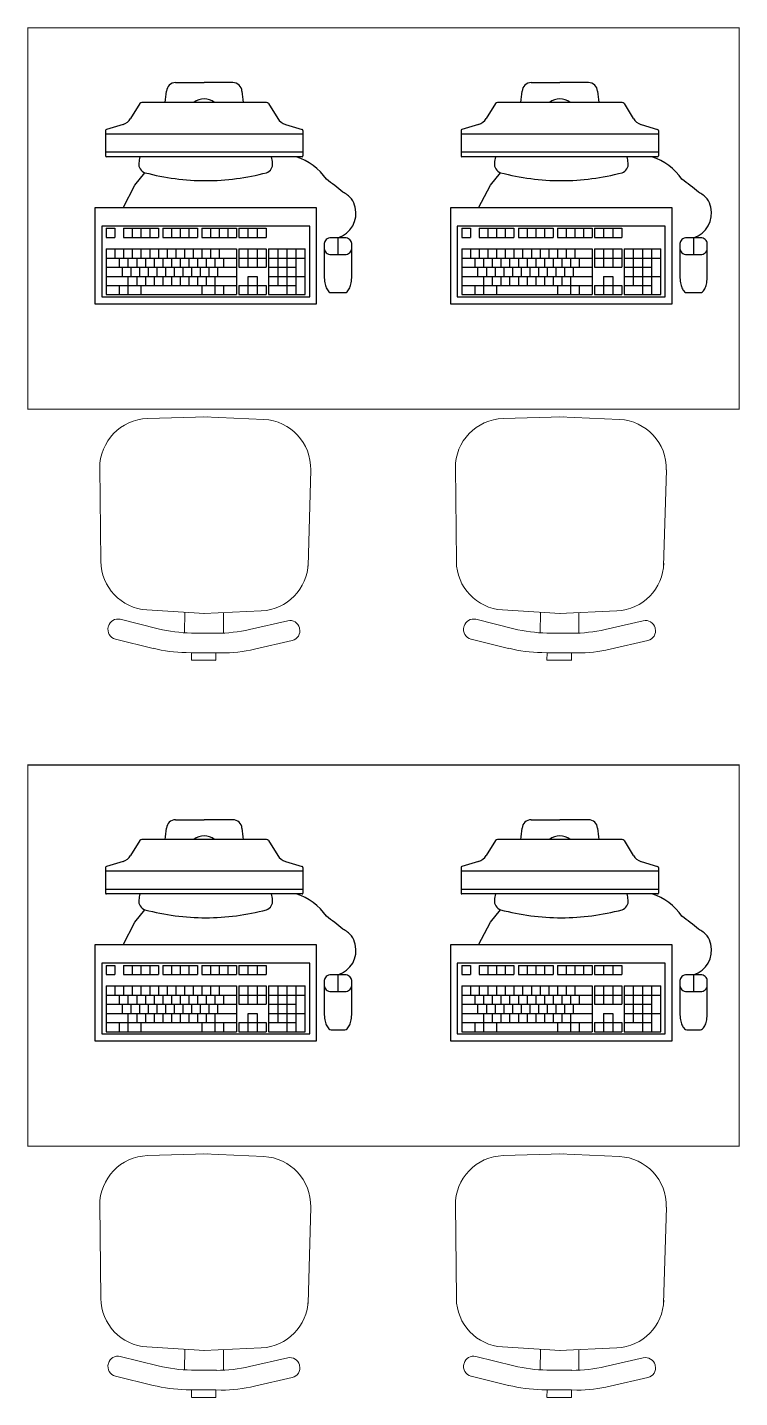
# Model space of a CAD drawing. Header units: millimetres. Extents: x -217756 to 263180, y 55413 to 130608.
# Drawn here: x 202460 to 203862, y 64961 to 67657 of the extents above; entities that cross this region are included whole.
import ezdxf

# ---------------------------------------------------------------- set-up
doc = ezdxf.new("R2010")
doc.units = ezdxf.units.MM
doc.layers.add('ТХ_мебель передв', color=250, linetype='Continuous', lineweight=13)

# ---------------------------------------------------------------- blocks, each defined once
blk = doc.blocks.new('A$C34cbd993')
at = {"extrusion": (0.000470829, 6.1078e-05, 1)}
for p, q in [((420985.2, -63052.7, 0), (421041.6, -63052.7, 0)), ((421097.9, -63052.7, -0.1), (421041.6, -63052.7, 0)), ((421685.2, -63052.7, 0), (421741.6, -63052.7, 0)), ((421797.9, -63052.7, -0.1), (421741.6, -63052.7, 0)), ((420915.1, -63093.9, 0), (420896.8, -63123.2, 0)), ((421164.2, -63091.7, -0.1), (420919, -63091.7, 0)), ((421168, -63093.9, -0.1), (421186.3, -63123.2, -0.1)), ((421615.1, -63093.9, 0), (421596.8, -63123.2, 0)), ((421864.2, -63091.7, -0.1), (421619, -63091.7, 0)), ((421868, -63093.9, -0.1), (421886.3, -63123.2, -0.1)), ((420847.2, -63146.6, 0.1), (420847.2, -63197, 0.1)), ((421236, -63153.8, -0.1), (420847.2, -63153.8, 0.1)), ((420881.8, -63134.8, 0.1), (420849, -63144.8, 0.1)), ((421201.4, -63134.8, -0.1), (421234.2, -63144.8, -0.1)), ((421236, -63146.6, -0.1), (421236, -63197, -0.1)), ((421547.2, -63146.6, 0.1), (421547.2, -63197, 0.1)), ((421936, -63153.8, -0.1), (421547.2, -63153.8, 0.1)), ((421581.8, -63134.8, 0.1), (421549, -63144.8, 0.1)), ((421901.4, -63134.8, -0.1), (421934.2, -63144.8, -0.1)), ((421936, -63146.6, -0.1), (421936, -63197, -0.1)), ((421236, -63189.8, -0.1), (420847.2, -63189.8, 0.1)), ((421234.2, -63198.8, -0.1), (420849, -63198.8, 0.1)), ((421936, -63189.8, -0.1), (421547.2, -63189.8, 0.1)), ((421934.2, -63198.8, -0.1), (421549, -63198.8, 0.1)), ((420848.8, -63339.3, 0.1), (420848.8, -63357.3, 0.1)), ((421548.8, -63339.3, 0.1), (421548.8, -63357.3, 0.1)), ((420848.8, -63379.8, 0.1), (421105.3, -63379.8, 0)), ((420848.8, -63379.8, 0.1), (420848.8, -63469.8, 0.1)), ((420848.8, -63397.8, 0.1), (421105.3, -63397.8, 0)), ((421109.8, -63379.8, 0), (421163.8, -63379.8, -0.1)), ((421109.8, -63397.8, 0), (421163.8, -63397.8, -0.1)), ((421168.3, -63379.8, -0.1), (421240.3, -63379.8, -0.1)), ((421168.3, -63397.8, -0.1), (421240.3, -63397.8, -0.1)), ((421240.3, -63469.8, -0.1), (421240.3, -63379.8, -0.1)), ((421548.8, -63379.8, 0.1), (421805.3, -63379.8, 0)), ((421548.8, -63379.8, 0.1), (421548.8, -63469.8, 0.1)), ((421548.8, -63397.8, 0.1), (421805.3, -63397.8, 0)), ((421809.8, -63379.8, 0), (421863.8, -63379.8, -0.1)), ((421809.8, -63397.8, 0), (421863.8, -63397.8, -0.1)), ((421868.3, -63379.8, -0.1), (421940.3, -63379.8, -0.1)), ((421868.3, -63397.8, -0.1), (421940.3, -63397.8, -0.1)), ((421940.3, -63469.8, -0.1), (421940.3, -63379.8, -0.1)), ((420848.8, -63415.8, 0.1), (421105.3, -63415.8, 0)), ((421109.8, -63415.8, 0), (421163.8, -63415.8, -0.1)), ((421168.3, -63415.8, -0.1), (421222.3, -63415.8, -0.1)), ((421548.8, -63415.8, 0.1), (421805.3, -63415.8, 0)), ((421809.8, -63415.8, 0), (421863.8, -63415.8, -0.1)), ((421868.3, -63415.8, -0.1), (421922.3, -63415.8, -0.1)), ((420848.8, -63433.8, 0.1), (421105.3, -63433.8, 0)), ((420848.8, -63451.8, 0.1), (421105.3, -63451.8, 0)), ((421109.8, -63451.8, 0), (421163.8, -63451.8, -0.1)), ((421127.8, -63433.8, 0), (421145.8, -63433.8, -0.1)), ((421168.3, -63433.8, -0.1), (421240.3, -63433.8, -0.1)), ((421168.3, -63451.8, -0.1), (421222.3, -63451.8, -0.1)), ((421548.8, -63433.8, 0.1), (421805.3, -63433.8, 0)), ((421548.8, -63451.8, 0.1), (421805.3, -63451.8, 0)), ((421809.8, -63451.8, 0), (421863.8, -63451.8, -0.1)), ((421827.8, -63433.8, 0), (421845.8, -63433.8, -0.1)), ((421868.3, -63433.8, -0.1), (421940.3, -63433.8, -0.1)), ((421868.3, -63451.8, -0.1), (421922.3, -63451.8, -0.1)), ((420848.8, -63469.8, 0.1), (421105.3, -63469.8, 0)), ((421109.8, -63469.8, 0), (421163.8, -63469.8, -0.1)), ((421168.3, -63469.8, -0.1), (421240.3, -63469.8, -0.1)), ((421548.8, -63469.8, 0.1), (421805.3, -63469.8, 0)), ((421809.8, -63469.8, 0), (421863.8, -63469.8, -0.1)), ((421868.3, -63469.8, -0.1), (421940.3, -63469.8, -0.1)), ((420985.2, -64502.7, 0), (421041.6, -64502.7, 0)), ((421097.9, -64502.7, -0.1), (421041.6, -64502.7, 0)), ((421685.2, -64502.7, 0), (421741.6, -64502.7, 0)), ((421797.9, -64502.7, -0.1), (421741.6, -64502.7, 0)), ((420915.1, -64543.9, 0), (420896.8, -64573.2, 0)), ((421164.2, -64541.7, -0.1), (420919, -64541.7, 0)), ((421168, -64543.9, -0.1), (421186.3, -64573.2, -0.1)), ((421615.1, -64543.9, 0), (421596.8, -64573.2, 0)), ((421864.2, -64541.7, -0.1), (421619, -64541.7, 0)), ((421868, -64543.9, -0.1), (421886.3, -64573.2, -0.1)), ((420847.2, -64596.6, 0.1), (420847.2, -64647, 0.1)), ((421236, -64603.8, -0.1), (420847.2, -64603.8, 0.1)), ((420881.8, -64584.8, 0.1), (420849, -64594.8, 0.1)), ((421201.4, -64584.8, -0.1), (421234.2, -64594.8, -0.1)), ((421236, -64596.6, -0.1), (421236, -64647, -0.1)), ((421547.2, -64596.6, 0.1), (421547.2, -64647, 0.1)), ((421936, -64603.8, -0.1), (421547.2, -64603.8, 0.1)), ((421581.8, -64584.8, 0.1), (421549, -64594.8, 0.1)), ((421901.4, -64584.8, -0.1), (421934.2, -64594.8, -0.1)), ((421936, -64596.6, -0.1), (421936, -64647, -0.1)), ((421236, -64639.8, -0.1), (420847.2, -64639.8, 0.1)), ((421234.2, -64648.8, -0.1), (420849, -64648.8, 0.1)), ((421936, -64639.8, -0.1), (421547.2, -64639.8, 0.1)), ((421934.2, -64648.8, -0.1), (421549, -64648.8, 0.1)), ((420848.8, -64789.3, 0.1), (420848.8, -64807.3, 0.1)), ((421548.8, -64789.3, 0.1), (421548.8, -64807.3, 0.1)), ((420848.8, -64829.8, 0.1), (421105.3, -64829.8, 0)), ((420848.8, -64829.8, 0.1), (420848.8, -64919.8, 0.1)), ((420848.8, -64847.8, 0.1), (421105.3, -64847.8, 0)), ((421109.8, -64829.8, 0), (421163.8, -64829.8, -0.1)), ((421109.8, -64847.8, 0), (421163.8, -64847.8, -0.1)), ((421168.3, -64829.8, -0.1), (421240.3, -64829.8, -0.1)), ((421168.3, -64847.8, -0.1), (421240.3, -64847.8, -0.1)), ((421240.3, -64919.8, -0.1), (421240.3, -64829.8, -0.1)), ((421548.8, -64829.8, 0.1), (421805.3, -64829.8, 0)), ((421548.8, -64829.8, 0.1), (421548.8, -64919.8, 0.1)), ((421548.8, -64847.8, 0.1), (421805.3, -64847.8, 0)), ((421809.8, -64829.8, 0), (421863.8, -64829.8, -0.1)), ((421809.8, -64847.8, 0), (421863.8, -64847.8, -0.1)), ((421868.3, -64829.8, -0.1), (421940.3, -64829.8, -0.1)), ((421868.3, -64847.8, -0.1), (421940.3, -64847.8, -0.1)), ((421940.3, -64919.8, -0.1), (421940.3, -64829.8, -0.1)), ((420848.8, -64865.8, 0.1), (421105.3, -64865.8, 0)), ((421109.8, -64865.8, 0), (421163.8, -64865.8, -0.1)), ((421168.3, -64865.8, -0.1), (421222.3, -64865.8, -0.1)), ((421548.8, -64865.8, 0.1), (421805.3, -64865.8, 0)), ((421809.8, -64865.8, 0), (421863.8, -64865.8, -0.1)), ((421868.3, -64865.8, -0.1), (421922.3, -64865.8, -0.1)), ((420848.8, -64883.8, 0.1), (421105.3, -64883.8, 0)), ((420848.8, -64901.8, 0.1), (421105.3, -64901.8, 0)), ((421109.8, -64901.8, 0), (421163.8, -64901.8, -0.1)), ((421127.8, -64883.8, 0), (421145.8, -64883.8, -0.1)), ((421168.3, -64883.8, -0.1), (421240.3, -64883.8, -0.1)), ((421168.3, -64901.8, -0.1), (421222.3, -64901.8, -0.1)), ((421548.8, -64883.8, 0.1), (421805.3, -64883.8, 0)), ((421548.8, -64901.8, 0.1), (421805.3, -64901.8, 0)), ((421809.8, -64901.8, 0), (421863.8, -64901.8, -0.1)), ((421827.8, -64883.8, 0), (421845.8, -64883.8, -0.1)), ((421868.3, -64883.8, -0.1), (421940.3, -64883.8, -0.1)), ((421868.3, -64901.8, -0.1), (421922.3, -64901.8, -0.1)), ((420848.8, -64919.8, 0.1), (421105.3, -64919.8, 0)), ((421109.8, -64919.8, 0), (421163.8, -64919.8, -0.1)), ((421168.3, -64919.8, -0.1), (421240.3, -64919.8, -0.1)), ((421548.8, -64919.8, 0.1), (421805.3, -64919.8, 0)), ((421809.8, -64919.8, 0), (421863.8, -64919.8, -0.1)), ((421868.3, -64919.8, -0.1), (421940.3, -64919.8, -0.1))]:
    blk.add_line(p, q, dxfattribs=at)
for points, elevation in [([(421304.9, -63357.9, 0.397637), (421338.8, -63297.9, 0.110351), (421331.5, -63281.3, 0.08312), (421314.4, -63267.9, 0.014729), (421282, -63242.8, 0.170175), (421222.8, -63198.8, -0.037673)], 194.4), ([(422004.9, -63357.9, 0.397637), (422038.8, -63297.9, 0.110351), (422031.5, -63281.3, 0.08312), (422014.4, -63267.9, 0.014729), (421982, -63242.8, 0.170175), (421922.8, -63198.8, -0.037673)], 194.7), ([(421277.9, -63379.4, 0.114539), (421278.9, -63383.6, 0.103755), (421281.8, -63387.4, 0.091433), (421286.1, -63389.9, 0.084292), (421291.4, -63390.8), (421318.4, -63390.8, 0.084292), (421323.6, -63389.9, 0.091433), (421327.9, -63387.4, 0.103755), (421330.9, -63383.6, 0.114539), (421331.9, -63379.4, 0.114539)], 194.3), ([(421977.9, -63379.4, 0.114539), (421978.9, -63383.6, 0.103755), (421981.8, -63387.4, 0.091433), (421986.1, -63389.9, 0.084292), (421991.4, -63390.8), (422018.4, -63390.8, 0.084292), (422023.6, -63389.9, 0.091433), (422027.9, -63387.4, 0.103755), (422030.9, -63383.6, 0.114539), (422031.9, -63379.4, 0.114539)], 194.7), ([(421304.9, -64807.9, 0.397637), (421338.8, -64747.9, 0.110351), (421331.5, -64731.3, 0.08312), (421314.4, -64717.9, 0.014729), (421282, -64692.8, 0.170175), (421222.8, -64648.8, -0.037673)], 194.3), ([(422004.9, -64807.9, 0.397637), (422038.8, -64747.9, 0.110351), (422031.5, -64731.3, 0.08312), (422014.4, -64717.9, 0.014729), (421982, -64692.8, 0.170175), (421922.8, -64648.8, -0.037673)], 194.6), ([(421277.9, -64829.4, 0.114539), (421278.9, -64833.6, 0.103755), (421281.8, -64837.4, 0.091433), (421286.1, -64839.9, 0.084292), (421291.4, -64840.8), (421318.4, -64840.8, 0.084292), (421323.6, -64839.9, 0.091433), (421327.9, -64837.4, 0.103755), (421330.9, -64833.6, 0.114539), (421331.9, -64829.4, 0.114539)], 194.3), ([(421977.9, -64829.4, 0.114539), (421978.9, -64833.6, 0.103755), (421981.8, -64837.4, 0.091433), (421986.1, -64839.9, 0.084292), (421991.4, -64840.8), (422018.4, -64840.8, 0.084292), (422023.6, -64839.9, 0.091433), (422027.9, -64837.4, 0.103755), (422030.9, -64833.6, 0.114539), (422031.9, -64829.4, 0.114539)], 194.6)]:
    blk.add_lwpolyline(points, format="xyb", dxfattribs=dict(at, elevation=elevation))
for points, elevation in [([(420881.8, -63298.8), (420905.3, -63254.3), (420924.9, -63229.9)], 194.4), ([(421581.8, -63298.8), (421605.3, -63254.3), (421624.9, -63229.9)], 194.7), ([(420848.7, -63339.3), (420865.8, -63339.3)], 194.4), ([(420865.8, -63339.3), (420865.8, -63357.3)], 194.4), ([(420882.9, -63339.3), (420951.3, -63339.3)], 194.4), ([(420882.9, -63339.3), (420882.9, -63357.3)], 194.4), ([(420900, -63339.3), (420900, -63357.3)], 194.4), ([(420917.1, -63339.3), (420917.1, -63357.3)], 194.4), ([(420934.2, -63339.3), (420934.2, -63357.3)], 194.4), ([(420951.3, -63339.3), (420951.3, -63357.3)], 194.4), ([(420959.9, -63339.3), (421028.3, -63339.3)], 194.4), ([(420959.9, -63339.3), (420959.9, -63357.3)], 194.4), ([(420977, -63339.3), (420977, -63357.3)], 194.4), ([(420994.1, -63339.3), (420994.1, -63357.3)], 194.4), ([(421011.2, -63339.3), (421011.2, -63357.3)], 194.4), ([(421028.3, -63339.3), (421028.3, -63357.3)], 194.4), ([(421036.8, -63339.3), (421105.2, -63339.3)], 194.4), ([(421036.8, -63339.3), (421036.8, -63357.3)], 194.4), ([(421053.9, -63339.3), (421053.9, -63357.3)], 194.4), ([(421071, -63339.3), (421071, -63357.3)], 194.4), ([(421088.1, -63339.3), (421088.1, -63357.3)], 194.4), ([(421105.2, -63339.3), (421105.2, -63357.3)], 194.4), ([(421109.7, -63339.3), (421163.7, -63339.3)], 194.4), ([(421109.7, -63339.3), (421109.7, -63357.3)], 194.4), ([(421127.7, -63339.3), (421127.7, -63357.3)], 194.4), ([(421145.7, -63339.3), (421145.7, -63357.3)], 194.4), ([(421163.7, -63339.3), (421163.7, -63357.3)], 194.4), ([(421163.7, -63339.3), (421163.7, -63357.3)], 194.4), ([(421548.7, -63339.3), (421565.8, -63339.3)], 194.7), ([(421565.8, -63339.3), (421565.8, -63357.3)], 194.7), ([(421582.9, -63339.3), (421651.3, -63339.3)], 194.7), ([(421582.9, -63339.3), (421582.9, -63357.3)], 194.7), ([(421600, -63339.3), (421600, -63357.3)], 194.7), ([(421617.1, -63339.3), (421617.1, -63357.3)], 194.7), ([(421634.2, -63339.3), (421634.2, -63357.3)], 194.7), ([(421651.3, -63339.3), (421651.3, -63357.3)], 194.7), ([(421659.9, -63339.3), (421728.3, -63339.3)], 194.7), ([(421659.9, -63339.3), (421659.9, -63357.3)], 194.7), ([(421677, -63339.3), (421677, -63357.3)], 194.7), ([(421694.1, -63339.3), (421694.1, -63357.3)], 194.7), ([(421711.2, -63339.3), (421711.2, -63357.3)], 194.7), ([(421728.3, -63339.3), (421728.3, -63357.3)], 194.7), ([(421736.8, -63339.3), (421805.2, -63339.3)], 194.7), ([(421736.8, -63339.3), (421736.8, -63357.3)], 194.7), ([(421753.9, -63339.3), (421753.9, -63357.3)], 194.7), ([(421771, -63339.3), (421771, -63357.3)], 194.7), ([(421788.1, -63339.3), (421788.1, -63357.3)], 194.7), ([(421805.2, -63339.3), (421805.2, -63357.3)], 194.7), ([(421809.7, -63339.3), (421863.7, -63339.3)], 194.7), ([(421809.7, -63339.3), (421809.7, -63357.3)], 194.7), ([(421827.7, -63339.3), (421827.7, -63357.3)], 194.7), ([(421845.7, -63339.3), (421845.7, -63357.3)], 194.7), ([(421863.7, -63339.3), (421863.7, -63357.3)], 194.7), ([(421863.7, -63339.3), (421863.7, -63357.3)], 194.7), ([(420848.7, -63357.3), (420865.8, -63357.3)], 194.4), ([(420882.9, -63357.3), (420951.3, -63357.3)], 194.4), ([(420959.9, -63357.3), (421028.3, -63357.3)], 194.4), ([(421036.8, -63357.3), (421105.2, -63357.3)], 194.4), ([(421109.7, -63357.3), (421163.7, -63357.3)], 194.4), ([(421304.9, -63357.9), (421304.9, -63390.8)], 194.3), ([(421548.7, -63357.3), (421565.8, -63357.3)], 194.7), ([(421582.9, -63357.3), (421651.3, -63357.3)], 194.7), ([(421659.9, -63357.3), (421728.3, -63357.3)], 194.7), ([(421736.8, -63357.3), (421805.2, -63357.3)], 194.7), ([(421809.7, -63357.3), (421863.7, -63357.3)], 194.7), ([(422004.9, -63357.9), (422004.9, -63390.8)], 194.7), ([(420865.8, -63379.8), (420865.8, -63397.8)], 194.4), ([(420874.4, -63397.8), (420874.4, -63415.8)], 194.4), ([(420882.9, -63379.8), (420882.9, -63397.8)], 194.4), ([(420891.5, -63397.8), (420891.5, -63415.8)], 194.4), ([(420900, -63379.8), (420900, -63397.8)], 194.4), ([(420908.6, -63397.8), (420908.6, -63415.8)], 194.4), ([(420917.1, -63379.8), (420917.1, -63397.8)], 194.4), ([(420925.7, -63397.8), (420925.7, -63415.8)], 194.4), ([(420934.2, -63379.8), (420934.2, -63397.8)], 194.4), ([(420942.8, -63397.8), (420942.8, -63415.8)], 194.4), ([(420951.3, -63379.8), (420951.3, -63397.8)], 194.4), ([(420959.9, -63397.8), (420959.9, -63415.8)], 194.4), ([(420968.4, -63379.8), (420968.4, -63397.8)], 194.4), ([(420977, -63397.8), (420977, -63415.8)], 194.4), ([(420985.5, -63379.8), (420985.5, -63397.8)], 194.4), ([(420994.1, -63397.8), (420994.1, -63415.8)], 194.4), ([(421002.6, -63379.8), (421002.6, -63397.8)], 194.4), ([(421011.2, -63397.8), (421011.2, -63415.8)], 194.4), ([(421019.7, -63379.8), (421019.7, -63397.8)], 194.4), ([(421028.3, -63397.8), (421028.3, -63415.8)], 194.4), ([(421036.8, -63379.8), (421036.8, -63397.8)], 194.4), ([(421045.4, -63397.8), (421045.4, -63415.8)], 194.4), ([(421053.9, -63379.8), (421053.9, -63397.8)], 194.4), ([(421062.5, -63397.8), (421062.5, -63415.8)], 194.4), ([(421071, -63379.8), (421071, -63397.8)], 194.4), ([(421079.6, -63397.8), (421079.6, -63415.8)], 194.4), ([(421105.2, -63379.8), (421105.2, -63469.8)], 194.4), ([(421109.7, -63379.8), (421109.7, -63415.8)], 194.4), ([(421127.7, -63379.8), (421127.7, -63415.8)], 194.4), ([(421145.7, -63379.8), (421145.7, -63415.8)], 194.4), ([(421163.7, -63379.8), (421163.7, -63415.8)], 194.4), ([(421168.2, -63379.8), (421168.2, -63469.8)], 194.4), ([(421186.2, -63379.8), (421186.2, -63451.8)], 194.4), ([(421204.2, -63379.8), (421204.2, -63469.8)], 194.4), ([(421222.2, -63379.8), (421222.2, -63469.8)], 194.4), ([(421565.8, -63379.8), (421565.8, -63397.8)], 194.7), ([(421574.4, -63397.8), (421574.4, -63415.8)], 194.7), ([(421582.9, -63379.8), (421582.9, -63397.8)], 194.7), ([(421591.5, -63397.8), (421591.5, -63415.8)], 194.7), ([(421600, -63379.8), (421600, -63397.8)], 194.7), ([(421608.6, -63397.8), (421608.6, -63415.8)], 194.7), ([(421617.1, -63379.8), (421617.1, -63397.8)], 194.7), ([(421625.7, -63397.8), (421625.7, -63415.8)], 194.7), ([(421634.2, -63379.8), (421634.2, -63397.8)], 194.7), ([(421642.8, -63397.8), (421642.8, -63415.8)], 194.7), ([(421651.3, -63379.8), (421651.3, -63397.8)], 194.7), ([(421659.9, -63397.8), (421659.9, -63415.8)], 194.7), ([(421668.4, -63379.8), (421668.4, -63397.8)], 194.7), ([(421677, -63397.8), (421677, -63415.8)], 194.7), ([(421685.5, -63379.8), (421685.5, -63397.8)], 194.7), ([(421694.1, -63397.8), (421694.1, -63415.8)], 194.7), ([(421702.6, -63379.8), (421702.6, -63397.8)], 194.7), ([(421711.2, -63397.8), (421711.2, -63415.8)], 194.7), ([(421719.7, -63379.8), (421719.7, -63397.8)], 194.7), ([(421728.3, -63397.8), (421728.3, -63415.8)], 194.7), ([(421736.8, -63379.8), (421736.8, -63397.8)], 194.7), ([(421745.4, -63397.8), (421745.4, -63415.8)], 194.7), ([(421753.9, -63379.8), (421753.9, -63397.8)], 194.7), ([(421762.5, -63397.8), (421762.5, -63415.8)], 194.7), ([(421771, -63379.8), (421771, -63397.8)], 194.7), ([(421779.6, -63397.8), (421779.6, -63415.8)], 194.7), ([(421805.2, -63379.8), (421805.2, -63469.8)], 194.7), ([(421809.7, -63379.8), (421809.7, -63415.8)], 194.7), ([(421827.7, -63379.8), (421827.7, -63415.8)], 194.7), ([(421845.7, -63379.8), (421845.7, -63415.8)], 194.7), ([(421863.7, -63379.8), (421863.7, -63415.8)], 194.7), ([(421868.2, -63379.8), (421868.2, -63469.8)], 194.7), ([(421886.2, -63379.8), (421886.2, -63451.8)], 194.7), ([(421904.2, -63379.8), (421904.2, -63469.8)], 194.7), ([(421922.2, -63379.8), (421922.2, -63469.8)], 194.7), ([(420879.8, -63415.8), (420879.8, -63433.8)], 194.4), ([(420896.9, -63415.8), (420896.9, -63433.8)], 194.4), ([(420914, -63415.8), (420914, -63433.8)], 194.4), ([(420931.1, -63415.8), (420931.1, -63433.8)], 194.4), ([(420948.2, -63415.8), (420948.2, -63433.8)], 194.4), ([(420965.3, -63415.8), (420965.3, -63433.8)], 194.4), ([(420982.4, -63415.8), (420982.4, -63433.8)], 194.4), ([(420999.5, -63415.8), (420999.5, -63433.8)], 194.4), ([(421016.6, -63415.8), (421016.6, -63433.8)], 194.4), ([(421033.7, -63415.8), (421033.7, -63433.8)], 194.4), ([(421050.8, -63415.8), (421050.8, -63433.8)], 194.4), ([(421067.9, -63415.8), (421067.9, -63433.8)], 194.4), ([(421579.8, -63415.8), (421579.8, -63433.8)], 194.7), ([(421596.9, -63415.8), (421596.9, -63433.8)], 194.7), ([(421614, -63415.8), (421614, -63433.8)], 194.7), ([(421631.1, -63415.8), (421631.1, -63433.8)], 194.7), ([(421648.2, -63415.8), (421648.2, -63433.8)], 194.7), ([(421665.3, -63415.8), (421665.3, -63433.8)], 194.7), ([(421682.4, -63415.8), (421682.4, -63433.8)], 194.7), ([(421699.5, -63415.8), (421699.5, -63433.8)], 194.7), ([(421716.6, -63415.8), (421716.6, -63433.8)], 194.7), ([(421733.7, -63415.8), (421733.7, -63433.8)], 194.7), ([(421750.8, -63415.8), (421750.8, -63433.8)], 194.7), ([(421767.9, -63415.8), (421767.9, -63433.8)], 194.7), ([(420874.4, -63451.8), (420874.4, -63469.8)], 194.4), ([(420891.5, -63433.8), (420891.5, -63451.8)], 194.4), ([(420891.5, -63451.8), (420891.5, -63469.8)], 194.4), ([(420908.6, -63433.8), (420908.6, -63451.8)], 194.4), ([(420917.1, -63451.8), (420917.1, -63469.8)], 194.4), ([(420925.7, -63433.8), (420925.7, -63451.8)], 194.4), ([(420942.8, -63433.8), (420942.8, -63451.8)], 194.4), ([(420959.9, -63433.8), (420959.9, -63451.8)], 194.4), ([(420977, -63433.8), (420977, -63451.8)], 194.4), ([(420994.1, -63433.8), (420994.1, -63451.8)], 194.4), ([(421011.2, -63433.8), (421011.2, -63451.8)], 194.4), ([(421028.3, -63433.8), (421028.3, -63451.8)], 194.4), ([(421036.8, -63451.8), (421036.8, -63469.8)], 194.4), ([(421045.4, -63433.8), (421045.4, -63451.8)], 194.4), ([(421062.5, -63433.8), (421062.5, -63451.8)], 194.4), ([(421062.5, -63451.8), (421062.5, -63469.8)], 194.4), ([(421079.6, -63451.8), (421079.6, -63469.8)], 194.4), ([(421109.7, -63451.8), (421109.7, -63469.8)], 194.4), ([(421127.7, -63433.8), (421127.7, -63469.8)], 194.4), ([(421145.7, -63433.8), (421145.7, -63469.8)], 194.4), ([(421163.7, -63451.8), (421163.7, -63469.8)], 194.4), ([(421574.4, -63451.8), (421574.4, -63469.8)], 194.7), ([(421591.5, -63433.8), (421591.5, -63451.8)], 194.7), ([(421591.5, -63451.8), (421591.5, -63469.8)], 194.7), ([(421608.6, -63433.8), (421608.6, -63451.8)], 194.7), ([(421617.1, -63451.8), (421617.1, -63469.8)], 194.7), ([(421625.7, -63433.8), (421625.7, -63451.8)], 194.7), ([(421642.8, -63433.8), (421642.8, -63451.8)], 194.7), ([(421659.9, -63433.8), (421659.9, -63451.8)], 194.7), ([(421677, -63433.8), (421677, -63451.8)], 194.7), ([(421694.1, -63433.8), (421694.1, -63451.8)], 194.7), ([(421711.2, -63433.8), (421711.2, -63451.8)], 194.7), ([(421728.3, -63433.8), (421728.3, -63451.8)], 194.7), ([(421736.8, -63451.8), (421736.8, -63469.8)], 194.7), ([(421745.4, -63433.8), (421745.4, -63451.8)], 194.7), ([(421762.5, -63433.8), (421762.5, -63451.8)], 194.7), ([(421762.5, -63451.8), (421762.5, -63469.8)], 194.7), ([(421779.6, -63451.8), (421779.6, -63469.8)], 194.7), ([(421809.7, -63451.8), (421809.7, -63469.8)], 194.7), ([(421827.7, -63433.8), (421827.7, -63469.8)], 194.7), ([(421845.7, -63433.8), (421845.7, -63469.8)], 194.7), ([(421863.7, -63451.8), (421863.7, -63469.8)], 194.7), ([(420881.8, -64748.8), (420905.3, -64704.3), (420924.9, -64679.9)], 194.3), ([(421581.8, -64748.8), (421605.3, -64704.3), (421624.9, -64679.9)], 194.6), ([(420848.7, -64789.3), (420865.8, -64789.3)], 194.3), ([(420865.8, -64789.3), (420865.8, -64807.3)], 194.3), ([(420882.9, -64789.3), (420951.3, -64789.3)], 194.3), ([(420882.9, -64789.3), (420882.9, -64807.3)], 194.3), ([(420900, -64789.3), (420900, -64807.3)], 194.3), ([(420917.1, -64789.3), (420917.1, -64807.3)], 194.3), ([(420934.2, -64789.3), (420934.2, -64807.3)], 194.3), ([(420951.3, -64789.3), (420951.3, -64807.3)], 194.3), ([(420959.9, -64789.3), (421028.3, -64789.3)], 194.3), ([(420959.9, -64789.3), (420959.9, -64807.3)], 194.3), ([(420977, -64789.3), (420977, -64807.3)], 194.3), ([(420994.1, -64789.3), (420994.1, -64807.3)], 194.3), ([(421011.2, -64789.3), (421011.2, -64807.3)], 194.3), ([(421028.3, -64789.3), (421028.3, -64807.3)], 194.3), ([(421036.8, -64789.3), (421105.2, -64789.3)], 194.3), ([(421036.8, -64789.3), (421036.8, -64807.3)], 194.3), ([(421053.9, -64789.3), (421053.9, -64807.3)], 194.3), ([(421071, -64789.3), (421071, -64807.3)], 194.3), ([(421088.1, -64789.3), (421088.1, -64807.3)], 194.3), ([(421105.2, -64789.3), (421105.2, -64807.3)], 194.3), ([(421109.7, -64789.3), (421163.7, -64789.3)], 194.3), ([(421109.7, -64789.3), (421109.7, -64807.3)], 194.3), ([(421127.7, -64789.3), (421127.7, -64807.3)], 194.3), ([(421145.7, -64789.3), (421145.7, -64807.3)], 194.3), ([(421163.7, -64789.3), (421163.7, -64807.3)], 194.3), ([(421163.7, -64789.3), (421163.7, -64807.3)], 194.3), ([(421548.7, -64789.3), (421565.8, -64789.3)], 194.6), ([(421565.8, -64789.3), (421565.8, -64807.3)], 194.6), ([(421582.9, -64789.3), (421651.3, -64789.3)], 194.6), ([(421582.9, -64789.3), (421582.9, -64807.3)], 194.6), ([(421600, -64789.3), (421600, -64807.3)], 194.6), ([(421617.1, -64789.3), (421617.1, -64807.3)], 194.6), ([(421634.2, -64789.3), (421634.2, -64807.3)], 194.6), ([(421651.3, -64789.3), (421651.3, -64807.3)], 194.6), ([(421659.9, -64789.3), (421728.3, -64789.3)], 194.6), ([(421659.9, -64789.3), (421659.9, -64807.3)], 194.6), ([(421677, -64789.3), (421677, -64807.3)], 194.6), ([(421694.1, -64789.3), (421694.1, -64807.3)], 194.6), ([(421711.2, -64789.3), (421711.2, -64807.3)], 194.6), ([(421728.3, -64789.3), (421728.3, -64807.3)], 194.6), ([(421736.8, -64789.3), (421805.2, -64789.3)], 194.6), ([(421736.8, -64789.3), (421736.8, -64807.3)], 194.6), ([(421753.9, -64789.3), (421753.9, -64807.3)], 194.6), ([(421771, -64789.3), (421771, -64807.3)], 194.6), ([(421788.1, -64789.3), (421788.1, -64807.3)], 194.6), ([(421805.2, -64789.3), (421805.2, -64807.3)], 194.6), ([(421809.7, -64789.3), (421863.7, -64789.3)], 194.6), ([(421809.7, -64789.3), (421809.7, -64807.3)], 194.6), ([(421827.7, -64789.3), (421827.7, -64807.3)], 194.6), ([(421845.7, -64789.3), (421845.7, -64807.3)], 194.6), ([(421863.7, -64789.3), (421863.7, -64807.3)], 194.6), ([(421863.7, -64789.3), (421863.7, -64807.3)], 194.6), ([(420848.7, -64807.3), (420865.8, -64807.3)], 194.3), ([(420882.9, -64807.3), (420951.3, -64807.3)], 194.3), ([(420959.9, -64807.3), (421028.3, -64807.3)], 194.3), ([(421036.8, -64807.3), (421105.2, -64807.3)], 194.3), ([(421109.7, -64807.3), (421163.7, -64807.3)], 194.3), ([(421304.9, -64807.9), (421304.9, -64840.8)], 194.3), ([(421548.7, -64807.3), (421565.8, -64807.3)], 194.6), ([(421582.9, -64807.3), (421651.3, -64807.3)], 194.6), ([(421659.9, -64807.3), (421728.3, -64807.3)], 194.6), ([(421736.8, -64807.3), (421805.2, -64807.3)], 194.6), ([(421809.7, -64807.3), (421863.7, -64807.3)], 194.6), ([(422004.9, -64807.9), (422004.9, -64840.8)], 194.6), ([(420865.8, -64829.8), (420865.8, -64847.8)], 194.3), ([(420874.4, -64847.8), (420874.4, -64865.8)], 194.3), ([(420882.9, -64829.8), (420882.9, -64847.8)], 194.3), ([(420891.5, -64847.8), (420891.5, -64865.8)], 194.3), ([(420900, -64829.8), (420900, -64847.8)], 194.3), ([(420908.6, -64847.8), (420908.6, -64865.8)], 194.3), ([(420917.1, -64829.8), (420917.1, -64847.8)], 194.3), ([(420925.7, -64847.8), (420925.7, -64865.8)], 194.3), ([(420934.2, -64829.8), (420934.2, -64847.8)], 194.3), ([(420942.8, -64847.8), (420942.8, -64865.8)], 194.3), ([(420951.3, -64829.8), (420951.3, -64847.8)], 194.3), ([(420959.9, -64847.8), (420959.9, -64865.8)], 194.3), ([(420968.4, -64829.8), (420968.4, -64847.8)], 194.3), ([(420977, -64847.8), (420977, -64865.8)], 194.3), ([(420985.5, -64829.8), (420985.5, -64847.8)], 194.3), ([(420994.1, -64847.8), (420994.1, -64865.8)], 194.3), ([(421002.6, -64829.8), (421002.6, -64847.8)], 194.3), ([(421011.2, -64847.8), (421011.2, -64865.8)], 194.3), ([(421019.7, -64829.8), (421019.7, -64847.8)], 194.3), ([(421028.3, -64847.8), (421028.3, -64865.8)], 194.3), ([(421036.8, -64829.8), (421036.8, -64847.8)], 194.3), ([(421045.4, -64847.8), (421045.4, -64865.8)], 194.3), ([(421053.9, -64829.8), (421053.9, -64847.8)], 194.3), ([(421062.5, -64847.8), (421062.5, -64865.8)], 194.3), ([(421071, -64829.8), (421071, -64847.8)], 194.3), ([(421079.6, -64847.8), (421079.6, -64865.8)], 194.3), ([(421105.2, -64829.8), (421105.2, -64919.8)], 194.3), ([(421109.7, -64829.8), (421109.7, -64865.8)], 194.3), ([(421127.7, -64829.8), (421127.7, -64865.8)], 194.3), ([(421145.7, -64829.8), (421145.7, -64865.8)], 194.3), ([(421163.7, -64829.8), (421163.7, -64865.8)], 194.3), ([(421168.2, -64829.8), (421168.2, -64919.8)], 194.3), ([(421186.2, -64829.8), (421186.2, -64901.8)], 194.3), ([(421204.2, -64829.8), (421204.2, -64919.8)], 194.3), ([(421222.2, -64829.8), (421222.2, -64919.8)], 194.3), ([(421565.8, -64829.8), (421565.8, -64847.8)], 194.6), ([(421574.4, -64847.8), (421574.4, -64865.8)], 194.6), ([(421582.9, -64829.8), (421582.9, -64847.8)], 194.6), ([(421591.5, -64847.8), (421591.5, -64865.8)], 194.6), ([(421600, -64829.8), (421600, -64847.8)], 194.6), ([(421608.6, -64847.8), (421608.6, -64865.8)], 194.6), ([(421617.1, -64829.8), (421617.1, -64847.8)], 194.6), ([(421625.7, -64847.8), (421625.7, -64865.8)], 194.6), ([(421634.2, -64829.8), (421634.2, -64847.8)], 194.6), ([(421642.8, -64847.8), (421642.8, -64865.8)], 194.6), ([(421651.3, -64829.8), (421651.3, -64847.8)], 194.6), ([(421659.9, -64847.8), (421659.9, -64865.8)], 194.6), ([(421668.4, -64829.8), (421668.4, -64847.8)], 194.6), ([(421677, -64847.8), (421677, -64865.8)], 194.6), ([(421685.5, -64829.8), (421685.5, -64847.8)], 194.6), ([(421694.1, -64847.8), (421694.1, -64865.8)], 194.6), ([(421702.6, -64829.8), (421702.6, -64847.8)], 194.6), ([(421711.2, -64847.8), (421711.2, -64865.8)], 194.6), ([(421719.7, -64829.8), (421719.7, -64847.8)], 194.6), ([(421728.3, -64847.8), (421728.3, -64865.8)], 194.6), ([(421736.8, -64829.8), (421736.8, -64847.8)], 194.6), ([(421745.4, -64847.8), (421745.4, -64865.8)], 194.6), ([(421753.9, -64829.8), (421753.9, -64847.8)], 194.6), ([(421762.5, -64847.8), (421762.5, -64865.8)], 194.6), ([(421771, -64829.8), (421771, -64847.8)], 194.6), ([(421779.6, -64847.8), (421779.6, -64865.8)], 194.6), ([(421805.2, -64829.8), (421805.2, -64919.8)], 194.6), ([(421809.7, -64829.8), (421809.7, -64865.8)], 194.6), ([(421827.7, -64829.8), (421827.7, -64865.8)], 194.6), ([(421845.7, -64829.8), (421845.7, -64865.8)], 194.6), ([(421863.7, -64829.8), (421863.7, -64865.8)], 194.6), ([(421868.2, -64829.8), (421868.2, -64919.8)], 194.6), ([(421886.2, -64829.8), (421886.2, -64901.8)], 194.6), ([(421904.2, -64829.8), (421904.2, -64919.8)], 194.6), ([(421922.2, -64829.8), (421922.2, -64919.8)], 194.6), ([(420879.8, -64865.8), (420879.8, -64883.8)], 194.3), ([(420896.9, -64865.8), (420896.9, -64883.8)], 194.3), ([(420914, -64865.8), (420914, -64883.8)], 194.3), ([(420931.1, -64865.8), (420931.1, -64883.8)], 194.3), ([(420948.2, -64865.8), (420948.2, -64883.8)], 194.3), ([(420965.3, -64865.8), (420965.3, -64883.8)], 194.3), ([(420982.4, -64865.8), (420982.4, -64883.8)], 194.3), ([(420999.5, -64865.8), (420999.5, -64883.8)], 194.3), ([(421016.6, -64865.8), (421016.6, -64883.8)], 194.3), ([(421033.7, -64865.8), (421033.7, -64883.8)], 194.3), ([(421050.8, -64865.8), (421050.8, -64883.8)], 194.3), ([(421067.9, -64865.8), (421067.9, -64883.8)], 194.3), ([(421579.8, -64865.8), (421579.8, -64883.8)], 194.6), ([(421596.9, -64865.8), (421596.9, -64883.8)], 194.6), ([(421614, -64865.8), (421614, -64883.8)], 194.6), ([(421631.1, -64865.8), (421631.1, -64883.8)], 194.6), ([(421648.2, -64865.8), (421648.2, -64883.8)], 194.6), ([(421665.3, -64865.8), (421665.3, -64883.8)], 194.6), ([(421682.4, -64865.8), (421682.4, -64883.8)], 194.6), ([(421699.5, -64865.8), (421699.5, -64883.8)], 194.6), ([(421716.6, -64865.8), (421716.6, -64883.8)], 194.6), ([(421733.7, -64865.8), (421733.7, -64883.8)], 194.6), ([(421750.8, -64865.8), (421750.8, -64883.8)], 194.6), ([(421767.9, -64865.8), (421767.9, -64883.8)], 194.6), ([(420874.4, -64901.8), (420874.4, -64919.8)], 194.3), ([(420891.5, -64883.8), (420891.5, -64901.8)], 194.3), ([(420891.5, -64901.8), (420891.5, -64919.8)], 194.3), ([(420908.6, -64883.8), (420908.6, -64901.8)], 194.3), ([(420917.1, -64901.8), (420917.1, -64919.8)], 194.3), ([(420925.7, -64883.8), (420925.7, -64901.8)], 194.3), ([(420942.8, -64883.8), (420942.8, -64901.8)], 194.3), ([(420959.9, -64883.8), (420959.9, -64901.8)], 194.3), ([(420977, -64883.8), (420977, -64901.8)], 194.3), ([(420994.1, -64883.8), (420994.1, -64901.8)], 194.3), ([(421011.2, -64883.8), (421011.2, -64901.8)], 194.3), ([(421028.3, -64883.8), (421028.3, -64901.8)], 194.3), ([(421036.8, -64901.8), (421036.8, -64919.8)], 194.3), ([(421045.4, -64883.8), (421045.4, -64901.8)], 194.3), ([(421062.5, -64883.8), (421062.5, -64901.8)], 194.3), ([(421062.5, -64901.8), (421062.5, -64919.8)], 194.3), ([(421079.6, -64901.8), (421079.6, -64919.8)], 194.3), ([(421109.7, -64901.8), (421109.7, -64919.8)], 194.3), ([(421127.7, -64883.8), (421127.7, -64919.8)], 194.3), ([(421145.7, -64883.8), (421145.7, -64919.8)], 194.3), ([(421163.7, -64901.8), (421163.7, -64919.8)], 194.3), ([(421574.4, -64901.8), (421574.4, -64919.8)], 194.6), ([(421591.5, -64883.8), (421591.5, -64901.8)], 194.6), ([(421591.5, -64901.8), (421591.5, -64919.8)], 194.6), ([(421608.6, -64883.8), (421608.6, -64901.8)], 194.6), ([(421617.1, -64901.8), (421617.1, -64919.8)], 194.6), ([(421625.7, -64883.8), (421625.7, -64901.8)], 194.6), ([(421642.8, -64883.8), (421642.8, -64901.8)], 194.6), ([(421659.9, -64883.8), (421659.9, -64901.8)], 194.6), ([(421677, -64883.8), (421677, -64901.8)], 194.6), ([(421694.1, -64883.8), (421694.1, -64901.8)], 194.6), ([(421711.2, -64883.8), (421711.2, -64901.8)], 194.6), ([(421728.3, -64883.8), (421728.3, -64901.8)], 194.6), ([(421736.8, -64901.8), (421736.8, -64919.8)], 194.6), ([(421745.4, -64883.8), (421745.4, -64901.8)], 194.6), ([(421762.5, -64883.8), (421762.5, -64901.8)], 194.6), ([(421762.5, -64901.8), (421762.5, -64919.8)], 194.6), ([(421779.6, -64901.8), (421779.6, -64919.8)], 194.6), ([(421809.7, -64901.8), (421809.7, -64919.8)], 194.6), ([(421827.7, -64883.8), (421827.7, -64919.8)], 194.6), ([(421845.7, -64883.8), (421845.7, -64919.8)], 194.6), ([(421863.7, -64901.8), (421863.7, -64919.8)], 194.6)]:
    blk.add_lwpolyline(points, dxfattribs=dict(at, elevation=elevation))
for points, elevation in [([(420826.2, -63487.8), (421262.7, -63487.8), (421262.7, -63298.8), (420826.2, -63298.8)], 194.4), ([(421526.2, -63487.8), (421962.7, -63487.8), (421962.7, -63298.8), (421526.2, -63298.8)], 194.7), ([(420839.7, -63474.3), (421249.2, -63474.3), (421249.2, -63334.8), (420839.7, -63334.8)], 194.4), ([(421539.7, -63474.3), (421949.2, -63474.3), (421949.2, -63334.8), (421539.7, -63334.8)], 194.7), ([(420826.2, -64937.8), (421262.7, -64937.8), (421262.7, -64748.8), (420826.2, -64748.8)], 194.3), ([(421526.2, -64937.8), (421962.7, -64937.8), (421962.7, -64748.8), (421526.2, -64748.8)], 194.6), ([(420839.7, -64924.3), (421249.2, -64924.3), (421249.2, -64784.8), (420839.7, -64784.8)], 194.3), ([(421539.7, -64924.3), (421949.2, -64924.3), (421949.2, -64784.8), (421539.7, -64784.8)], 194.6)]:
    blk.add_lwpolyline(points, close=True, dxfattribs=dict(at, elevation=elevation))
for points, elevation in [([(421291.4, -63465.9), (421318.4, -63465.9, 0.19919), (421322.7, -63464.1, 0.098412), (421327.9, -63456.4, 0.055653), (421330.7, -63446.6, 0.042416), (421331.9, -63433.3), (421331.9, -63369.3, 0.114539), (421330.9, -63365.1, 0.103755), (421327.9, -63361.3, 0.091433), (421323.6, -63358.8, 0.084292), (421318.4, -63357.9), (421291.4, -63357.9, 0.084292), (421286.1, -63358.8, 0.091433), (421281.8, -63361.3, 0.103755), (421278.9, -63365.1, 0.114539), (421277.9, -63369.3), (421277.9, -63433.3, 0.042416), (421279, -63446.6, 0.055653), (421281.8, -63456.4, 0.098412), (421287, -63464.1, 0.19919)], 194.3), ([(421991.4, -63465.9), (422018.4, -63465.9, 0.19919), (422022.7, -63464.1, 0.098412), (422027.9, -63456.4, 0.055653), (422030.7, -63446.6, 0.042416), (422031.9, -63433.3), (422031.9, -63369.3, 0.114539), (422030.9, -63365.1, 0.103755), (422027.9, -63361.3, 0.091433), (422023.6, -63358.8, 0.084292), (422018.4, -63357.9), (421991.4, -63357.9, 0.084292), (421986.1, -63358.8, 0.091433), (421981.8, -63361.3, 0.103755), (421978.9, -63365.1, 0.114539), (421977.9, -63369.3), (421977.9, -63433.3, 0.042416), (421979, -63446.6, 0.055653), (421981.8, -63456.4, 0.098412), (421987, -63464.1, 0.19919)], 194.7), ([(421291.4, -64915.9), (421318.4, -64915.9, 0.19919), (421322.7, -64914.1, 0.098412), (421327.9, -64906.4, 0.055653), (421330.7, -64896.6, 0.042416), (421331.9, -64883.3), (421331.9, -64819.3, 0.114539), (421330.9, -64815.1, 0.103755), (421327.9, -64811.3, 0.091433), (421323.6, -64808.8, 0.084292), (421318.4, -64807.9), (421291.4, -64807.9, 0.084292), (421286.1, -64808.8, 0.091433), (421281.8, -64811.3, 0.103755), (421278.9, -64815.1, 0.114539), (421277.9, -64819.3), (421277.9, -64883.3, 0.042416), (421279, -64896.6, 0.055653), (421281.8, -64906.4, 0.098412), (421287, -64914.1, 0.19919)], 194.3), ([(421991.4, -64915.9), (422018.4, -64915.9, 0.19919), (422022.7, -64914.1, 0.098412), (422027.9, -64906.4, 0.055653), (422030.7, -64896.6, 0.042416), (422031.9, -64883.3), (422031.9, -64819.3, 0.114539), (422030.9, -64815.1, 0.103755), (422027.9, -64811.3, 0.091433), (422023.6, -64808.8, 0.084292), (422018.4, -64807.9), (421991.4, -64807.9, 0.084292), (421986.1, -64808.8, 0.091433), (421981.8, -64811.3, 0.103755), (421978.9, -64815.1, 0.114539), (421977.9, -64819.3), (421977.9, -64883.3, 0.042416), (421979, -64896.6, 0.055653), (421981.8, -64906.4, 0.098412), (421987, -64914.1, 0.19919)], 194.6)]:
    blk.add_lwpolyline(points, format="xyb", close=True, dxfattribs=dict(at, elevation=elevation))
for centre, radius, start, end in [((420711.4, -63053.4, 194.4), 256.3, 351.4005, 356.3696), ((420985.2, -63070.8, 194.4), 18, 90, 176.3696), ((421097.9, -63070.8, 194.4), 18, 3.6304, 90), ((421371.7, -63053.4, 194.4), 256.3, 183.6304, 188.5995), ((421411.4, -63053.4, 194.7), 256.3, 351.4005, 356.3696), ((421685.2, -63070.8, 194.7), 18, 90, 176.3696), ((421797.9, -63070.8, 194.7), 18, 3.6304, 90), ((422071.7, -63053.4, 194.7), 256.3, 183.6304, 188.5995), ((420918.9, -63096.2, 194.4), 4.5, 90, 149.521), ((421041.5, -63118.5, 194.4), 33.8, 52.618, 127.382), ((421164.1, -63096.2, 194.4), 4.5, 30.479, 90), ((421618.9, -63096.2, 194.7), 4.5, 90, 149.521), ((421741.5, -63118.5, 194.7), 33.8, 52.618, 127.382), ((421864.1, -63096.2, 194.7), 4.5, 30.479, 90), ((420873.8, -63109, 194.4), 27, 287.0054, 328.0324), ((421209.2, -63109, 194.4), 27, 211.9676, 252.9946), ((421573.8, -63109, 194.7), 27, 287.0054, 328.0324), ((421909.2, -63109, 194.7), 27, 211.9676, 252.9946), ((420848.9, -63146.6, 194.4), 1.8, 90, 180), ((421234.1, -63146.6, 194.4), 1.8, 0, 90), ((421548.9, -63146.6, 194.7), 1.8, 90, 180), ((421934.1, -63146.6, 194.7), 1.8, 0, 90), ((420848.9, -63197, 194.4), 1.8, 180, 270), ((421075.8, -63231.1, 194.4), 164.3, 168.6563, 172.824), ((421013.1, -63231.1, 194.4), 164.3, 7.176, 11.3437), ((421234.1, -63197, 194.4), 1.8, 270, 0), ((421548.9, -63197, 194.7), 1.8, 180, 270), ((421775.8, -63231.1, 194.7), 164.3, 168.6563, 172.824), ((421713.1, -63231.1, 194.7), 164.3, 7.176, 11.3437), ((421934.1, -63197, 194.7), 1.8, 270, 0), ((420930.7, -63212.9, 194.4), 18, 172.824, 251.1967), ((421046.4, -62768.2, 194.4), 477.4, 255.2557, 269.77), ((421042.6, -62768.2, 194.4), 477.4, 270.23, 284.7443), ((421158.3, -63212.9, 194.4), 18, 288.8033, 7.176), ((421630.7, -63212.9, 194.7), 18, 172.824, 251.1967), ((421746.4, -62768.2, 194.7), 477.4, 255.2557, 269.77), ((421742.6, -62768.2, 194.7), 477.4, 270.23, 284.7443), ((421858.3, -63212.9, 194.7), 18, 288.8033, 7.176), ((420985.2, -64520.8, 194.3), 18, 90, 176.3696), ((421097.9, -64520.8, 194.3), 18, 3.6304, 90), ((421685.2, -64520.8, 194.6), 18, 90, 176.3696), ((421797.9, -64520.8, 194.6), 18, 3.6304, 90), ((420711.4, -64503.4, 194.3), 256.3, 351.4005, 356.3696), ((421371.7, -64503.4, 194.3), 256.3, 183.6304, 188.5995), ((421411.4, -64503.4, 194.6), 256.3, 351.4005, 356.3696), ((422071.7, -64503.4, 194.6), 256.3, 183.6304, 188.5995), ((420918.9, -64546.2, 194.3), 4.5, 90, 149.521), ((421041.5, -64568.5, 194.3), 33.8, 52.618, 127.382), ((421164.1, -64546.2, 194.3), 4.5, 30.479, 90), ((421618.9, -64546.2, 194.6), 4.5, 90, 149.521), ((421741.5, -64568.5, 194.6), 33.8, 52.618, 127.382), ((421864.1, -64546.2, 194.6), 4.5, 30.479, 90), ((420873.8, -64559, 194.3), 27, 287.0054, 328.0324), ((421209.2, -64559, 194.3), 27, 211.9676, 252.9946), ((421573.8, -64559, 194.6), 27, 287.0054, 328.0324), ((421909.2, -64559, 194.6), 27, 211.9676, 252.9946), ((420848.9, -64596.6, 194.3), 1.8, 90, 180), ((421234.1, -64596.6, 194.3), 1.8, 0, 90), ((421548.9, -64596.6, 194.6), 1.8, 90, 180), ((421934.1, -64596.6, 194.6), 1.8, 0, 90), ((420848.9, -64647, 194.3), 1.8, 180, 270), ((420930.7, -64662.9, 194.3), 18, 172.824, 251.1967), ((421075.8, -64681.1, 194.3), 164.3, 168.6563, 172.824), ((421158.3, -64662.9, 194.3), 18, 288.8033, 7.176), ((421013.1, -64681.1, 194.3), 164.3, 7.176, 11.3437), ((421234.1, -64647, 194.3), 1.8, 270, 0), ((421548.9, -64647, 194.6), 1.8, 180, 270), ((421630.7, -64662.9, 194.6), 18, 172.824, 251.1967), ((421775.8, -64681.1, 194.6), 164.3, 168.6563, 172.824), ((421858.3, -64662.9, 194.6), 18, 288.8033, 7.176), ((421713.1, -64681.1, 194.6), 164.3, 7.176, 11.3437), ((421934.1, -64647, 194.6), 1.8, 270, 0), ((421046.4, -64218.2, 194.3), 477.4, 255.2557, 269.77), ((421042.6, -64218.2, 194.3), 477.4, 270.23, 284.7443), ((421746.4, -64218.2, 194.6), 477.4, 255.2557, 269.77), ((421742.6, -64218.2, 194.6), 477.4, 270.23, 284.7443)]:
    blk.add_arc(centre, radius, start, end, dxfattribs=at)
blk = doc.blocks.new('У195')
at = {"layer": 'ТХ_мебель передв', "const_width": 2}
blk.add_lwpolyline([(168258.6, 78382.2), (169008.6, 78382.2), (169008.6, 76982.2), (168258.6, 76982.2)], close=True, dxfattribs=at)
blk = doc.blocks.new('A$C7dedbebe')
at = {"layer": 'ТХ_мебель передв', "rotation": 90}
for p in [(73007.2, -166168.7), (73007.2, -167618.7)]:
    blk.add_blockref('У195', p, dxfattribs=at)
blk = doc.blocks.new('стуо без подлокот')
at = {"extrusion": (-5.44802e-05, 0.000471638, 1)}
for p, q in [((-8473.8, 20784.8, -0.1), (-8288.3, 20786.7, -0.1)), ((-8645, 20681.8, -0.1), (-8626.7, 20755.9, -0.1)), ((-8602.9, 20770, -0.1), (-8601.7, 20769.7, -0.1)), ((-8587.9, 20746.3, -0.1), (-8606.4, 20671.5, 0)), ((-8576.6, 20580.7, 0), (-8569.4, 20694.1, -0.1)), ((-8192.9, 20692.7, 0), (-8189.5, 20574.6, 0)), ((-8668.2, 20606.4, 0), (-8668.9, 20558, 0)), ((-8668.6, 20558, 0), (-8668.5, 20606.4, 0)), ((-8653.6, 20606.2, 0), (-8668.2, 20606.4, 0)), ((-8654, 20582, 0), (-8653.5, 20616.7, 0)), ((-8654, 20582, 0), (-8653.6, 20606.2, 0)), ((-8614.9, 20606.4, 0), (-8615.3, 20581.4, 0)), ((-8614.4, 20620.1, 0), (-8574.1, 20619.4, 0)), ((-8654, 20582.2, 0), (-8654.1, 20547.5, 0)), ((-8654, 20582.2, 0), (-8654, 20558, 0)), ((-8615.3, 20557.2, 0), (-8615.3, 20582.2, 0)), ((-8576.6, 20582.1), (-8571.3, 20468.7, 0.1)), ((-8194.8, 20463.8, 0.1), (-8189.4, 20581.9, 0)), ((-8654, 20558, 0), (-8668.6, 20558, 0)), ((-8615, 20543.4, 0), (-8574.8, 20543.4, 0)), ((-8590.7, 20416.8, 0.1), (-8607.9, 20491.9, 0)), ((-8646.7, 20482.2, 0), (-8629.5, 20407.8, 0.1)), ((-8606, 20393.3, 0.1), (-8604.8, 20393.6, 0.1)), ((-8483.6, 20376.8, 0.1), (-8294.1, 20371.3, 0.1))]:
    blk.add_line(p, q, dxfattribs=at)
at = {"extrusion": (5.44802e-05, -0.000471638, -1)}
for centre, major_axis, start_param, end_param in [((-8472.8, 20688, 0), (63.4, 73.1, 0), 4.061153, 5.558057), ((-8289.7, 20689.9, 0), (63.4, 73.1, 0), -0.725128, 0.826554), ((-8607.9, 20751.3, -0.1), (12.7, 14.6, 0), 4.240369, 5.829345), ((-8606.7, 20751, -0.1), (12.7, 14.6, 0), -0.45384, 1.098777), ((-8363.1, 20612, 0), (-219.3, 190.3, -0.1), 5.584367, 5.811166), ((-8324.6, 20601.7, 0), (190.3, 219.3, -0.1), 4.01357, 4.240369)]:
    blk.add_ellipse(centre, major_axis=major_axis, ratio=1, start_param=start_param, end_param=end_param, dxfattribs=at)
at = {"extrusion": (-5.44802e-05, 0.000471638, 1)}
for centre, major_axis, start_param, end_param in [((-8363.7, 20547.3, 0), (-222.5, -186.7, 0.1), 5.584367, 5.811166), ((-8324.9, 20557, 0), (186.7, -222.5, 0.1), 4.01357, 4.240369), ((-8474.6, 20473.2, 0.1), (62.2, -74.2, 0), 4.061153, 5.558057), ((-8291.5, 20468.3, 0.1), (62.2, -74.2, 0), -0.725128, 0.826554), ((-8610.7, 20412.1, 0.1), (12.4, -14.8, 0), 4.240369, 5.829345), ((-8609.5, 20412.4, 0.1), (12.4, -14.8, 0), -0.45384, 1.098777)]:
    blk.add_ellipse(centre, major_axis=major_axis, ratio=1, start_param=start_param, end_param=end_param, dxfattribs=at)
blk = doc.blocks.new('A$Ca0af79b2')
at = {"layer": 'ТХ_мебель передв', "rotation": 90}
for p in [(15553.2, 10264.4, 0), (16253.2, 10264.4, 0), (15553.2, 8814.4, 0), (16253.2, 8814.4, 0)]:
    blk.add_blockref('стуо без подлокот', p, dxfattribs=at)

msp = doc.modelspace()

# ---------------------------------------------------------------- block references
for name, p in [('A$C34cbd993', (-218233.9, 130600.7)), ('A$Ca0af79b2', (207835.6, 64815.7)), ('A$C7dedbebe', (207835.6, 64815.7))]:
    msp.add_blockref(name, p)

doc.saveas('drawing.dxf')
